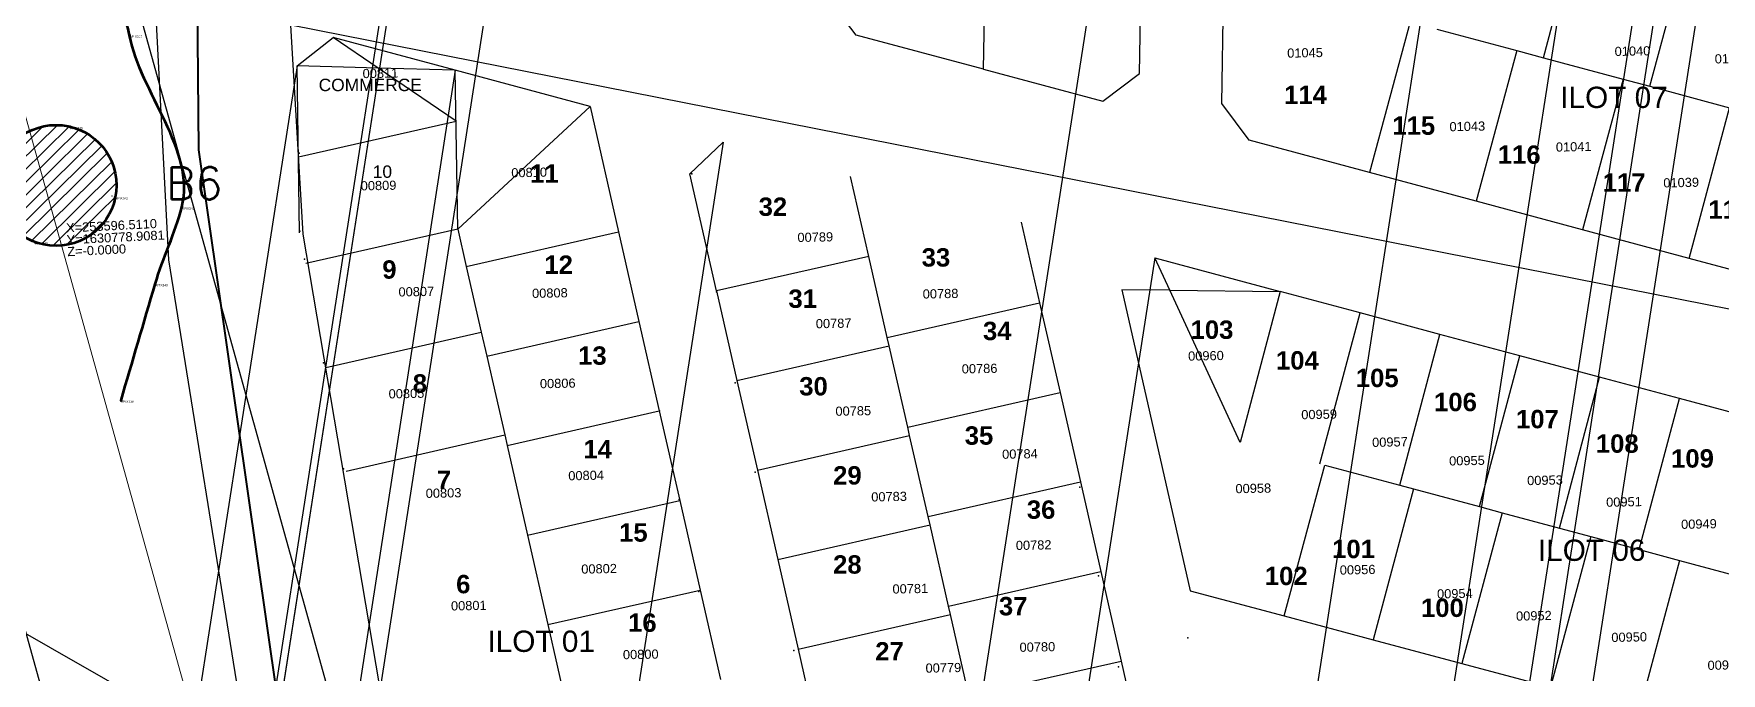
# Model space of a CAD drawing. Header units: metres. Extents: x 0 to 1324930, y 0 to 1631912.
# Drawn here: x 253593 to 253776.7, y 1630729.9 to 1630799.6 of the extents above; entities that cross this region are included whole.
import ezdxf
from ezdxf.enums import TextEntityAlignment as Align

# ---------------------------------------------------------------- set-up
doc = ezdxf.new("R2010")
doc.units = ezdxf.units.M
doc.header["$MEASUREMENT"] = 0
for name, color, linetype in [('A_revoir_geometrie_aberrante', 7, 'Continuous'), ('A_revoir_niveau_0', 7, 'Continuous'), ('limites_parcelles', 7, 'Continuous'), ('limites_sections', 7, 'Continuous'), ('limites_tf', 7, 'Continuous'), ('numero_lot', 7, 'Continuous'), ('numero_parcelle', 7, 'Continuous'), ('toponymie', 7, 'Continuous')]:
    doc.layers.add(name, color=color, linetype=linetype)
for name, color, linetype, lineweight in [('LESTF', 1, 'Continuous', 0), ('LimiteTF', 4, 'Continuous', 13), ('TopoAlt', 3, 'Continuous', 0), ('TopoMat', 4, 'Continuous', 0), ('Voirie', 252, 'Continuous', 0)]:
    doc.layers.add(name, color=color, linetype=linetype, lineweight=lineweight)
doc.layers.add('Lignes HT Vectorisées', color=6, linetype='Continuous', lineweight=0, true_color=0xff00ff)
doc.styles.add('Arial5', font='arial.ttf', dxfattribs={"height": 1.352976})
doc.styles.add('Arial9', font='arial.ttf', dxfattribs={"height": 2.319387})
doc.styles.get("Standard").update_dxf_attribs({"font": 'txt.shx'})
doc.styles.add('Style-Arial', font='arial.ttf')
doc.styles.add('style1', font='')
doc.styles.get('style1').set_extended_font_data('Times New Roman', bold=True)

# ---------------------------------------------------------------- blocks, each defined once
blk = doc.blocks.new('TCPOINT_108')
at = {"color": 0}
blk.add_point((0, 0), dxfattribs=at)
at = {"layer": 'TopoAlt'}
blk.add_attdef('ALT', text='', height=0.00762, dxfattribs=at).set_placement((0.00254, -0.00254), align=Align.TOP_LEFT)
at = {"layer": 'TopoMat'}
blk.add_attdef('MAT', (0.00254, 0.00254), '', height=0.01524, dxfattribs=at)
blk = doc.blocks.new('*U84')
at = {"layer": 'LimiteTF', "color": 5, "linetype": 'Continuous', "lineweight": 30}
for p, q in [((-179.264134, -34.665031), (-180.614134, -11.925031)), ((-15.864134, -44.465031), (-180.614134, -11.925031)), ((-170.544134, -86.095031), (-179.264134, -34.665031))]:
    blk.add_line(p, q, dxfattribs=at)

msp = doc.modelspace()

# ---------------------------------------------------------------- hatches: boundary and pattern name
at = {"layer": 'voirie', "linetype": 'Continuous', "lineweight": 0}
h = msp.add_hatch(dxfattribs=at)
h.set_pattern_fill('HATCH', style=0, pattern_type=2)
h.set_pattern_definition([(44.628, (253594.2071, 1630782.6265), (-0.7025, 0.71168), [])])
edge = h.paths.add_edge_path()
edge.add_arc((253595.44658, 1630783.03451), 6.58165, 0, 360)

# ---------------------------------------------------------------- linework, layer by layer
at = {"layer": 'A_revoir_geometrie_aberrante'}
for p in [(253647.66593, 1630910.42849), (253724.3939, 1630908.56345), (253783.36023, 1630905.73622), (253647.23549, 1630902.43798), (253647.23549, 1630902.43792), (253774.25578, 1630899.93366), (253782.48128, 1630855.73806), (253747.95549, 1630826.37614), (253645.88863, 1630825.83787), (253772.91621, 1630823.75877), (253621.68215, 1630796.06037), (253638.91281, 1630795.57216), (253668.05397, 1630787.75301), (253715.06164, 1630775.13962)]:
    msp.add_line(p, (0, 0), dxfattribs=at)
at = {"layer": 'A_revoir_niveau_0', "color": 2, "linetype": 'Continuous', "lineweight": 13}
msp.add_open_spline([(253602.48285, 1630759.58658, 22.11556), (253603.72347, 1630763.81511, 22.11556), (253604.96409, 1630768.04363, 22.11556), (253606.20471, 1630772.27216, 22.11556), (253607.03445, 1630775.10025, 22.11556), (253608.38312, 1630777.83342, 22.11556), (253609.09735, 1630780.62752, 22.11556), (253610.6784, 1630786.81275, 22.11556), (253604.57375, 1630793.11014, 22.11556), (253603.41917, 1630799.35895, 22.11556), (253603.0722, 1630801.23679, 22.11556), (253601.758, 1630803.37483, 22.11556), (253603.39735, 1630805.24089, 22.11556), (253604.84131, 1630806.88454, 22.11556), (253606.58727, 1630807.35092, 22.11556), (253608.27535, 1630806.98646, 22.11556), (253611.03752, 1630806.39012, 22.11556), (253613.7997, 1630805.79377, 22.11556), (253616.56187, 1630805.19743, 22.11556)], degree=3, knots=[0, 0, 0, 0, 0.216103613, 0.216103613, 0.216103613, 0.360636753, 0.360636753, 0.360636753, 0.680586417, 0.680586417, 0.680586417, 0.776735496, 0.776735496, 0.776735496, 0.86142463, 0.86142463, 0.86142463, 1, 1, 1, 1], dxfattribs=at)
at = {"layer": 'LESTF', "ltscale": 39.37}
msp.add_point((253601.55026, 1630781.89924), dxfattribs=at)
at = {"layer": 'Lignes HT Vectorisées', "color": 5, "flags": 128}
msp.add_lwpolyline([(253756.66915, 1629670.28747), (253861.6214, 1629827.96483), (253775.88294, 1630131.98512), (253683.84738, 1630461.07475), (253586.37462, 1630811.1062), (253617.63126, 1631056.92065), (253648.5016, 1631303.4799), (253822.38623, 1631416.29853), (253967.16361, 1631512.85749)], dxfattribs=at)
at = {"layer": 'limites_parcelles'}
for p, q in [((253757.36358, 1630796.94932), (253761.7811, 1630813.36681)), ((253601.63646, 1630812.21548), (253698.29535, 1630465.10671)), ((253696.40235, 1630795.68969), (253696.65727, 1630810.18914)), ((253713.39852, 1630795.21155), (253713.65659, 1630809.89028)), ((253768.95283, 1630793.83098), (253773.37027, 1630810.24842)), ((253722.34367, 1630791.95162), (253722.59603, 1630806.30432)), ((253682.54207, 1630799.40671), (253679.53328, 1630803.40107)), ((253742.87081, 1630800.84893), (253738.45284, 1630784.43081)), ((253621.68215, 1630796.06037), (253625.62606, 1630799.13464)), ((253630.51391, 1630795.81013), (253625.62606, 1630799.13464)), ((253638.91282, 1630795.57216), (253625.62606, 1630799.13464)), ((253696.40235, 1630795.68969), (253682.54207, 1630799.40671)), ((253745.77448, 1630800.06763), (253754.46003, 1630797.73059)), ((253754.46003, 1630797.73059), (253750.04202, 1630781.31232)), ((253754.46003, 1630797.73059), (253757.36358, 1630796.94932)), ((253757.36357, 1630796.94927), (253757.36358, 1630796.94932)), ((253757.36358, 1630796.94932), (253766.0492, 1630794.61226)), ((253630.51391, 1630795.81013), (253621.68215, 1630796.06037)), ((253638.99794, 1630790.03966), (253630.51391, 1630795.81013)), ((253638.91282, 1630795.57216), (253630.51391, 1630795.81013)), ((253639.17895, 1630778.28633), (253638.91282, 1630795.57216)), ((253653.57662, 1630791.63762), (253638.91282, 1630795.57216)), ((253696.40235, 1630795.68966), (253696.40235, 1630795.68969)), ((253696.40235, 1630795.68969), (253709.40443, 1630792.20282)), ((253709.40443, 1630792.20282), (253713.39852, 1630795.21155)), ((253766.0492, 1630794.61226), (253761.63115, 1630778.19383)), ((253766.0492, 1630794.61227), (253766.0492, 1630794.61226)), ((253766.0492, 1630794.61226), (253768.95283, 1630793.83098)), ((253768.95283, 1630793.83098), (253777.63842, 1630791.49392)), ((253639.17895, 1630778.28633), (253653.57662, 1630791.63762)), ((253653.57662, 1630791.63762), (253656.68365, 1630777.98258)), ((253725.35053, 1630787.95647), (253722.34367, 1630791.95162)), ((253773.2203, 1630775.07535), (253777.63842, 1630791.49392)), ((253621.83482, 1630786.13564), (253638.99794, 1630790.03966)), ((253664.45099, 1630784.28545), (253668.05397, 1630787.75301)), ((253738.45284, 1630784.43081), (253725.35053, 1630787.95647)), ((253667.35297, 1630771.54064), (253664.45099, 1630784.28545)), ((253683.93101, 1630775.31376), (253681.94743, 1630784.02517)), ((253750.04202, 1630781.31232), (253738.45284, 1630784.43081)), ((253761.63115, 1630778.19383), (253750.04202, 1630781.31232)), ((253639.17895, 1630778.28633), (253622.61991, 1630774.5168)), ((253639.17895, 1630778.28633), (253640.1072, 1630774.20979)), ((253700.51925, 1630779.04192), (253702.52105, 1630770.2505)), ((253773.2203, 1630775.07535), (253761.63115, 1630778.19383)), ((253640.1072, 1630774.20979), (253656.68365, 1630777.98258)), ((253656.68365, 1630777.98258), (253658.90257, 1630768.23072)), ((253683.93101, 1630775.31376), (253667.35297, 1630771.54064)), ((253685.94304, 1630766.47739), (253683.93101, 1630775.31376)), ((253716.68992, 1630771.61418), (253715.06164, 1630775.13962)), ((253715.06164, 1630775.13962), (253728.69648, 1630771.48156)), ((253784.80948, 1630771.95685), (253773.2203, 1630775.07535)), ((253640.1072, 1630774.20979), (253641.73265, 1630767.07138)), ((253667.35297, 1630771.54064), (253669.57341, 1630761.78901)), ((253716.68992, 1630771.61418), (253711.45871, 1630771.67196)), ((253711.45871, 1630771.67196), (253718.92055, 1630738.89799)), ((253724.34037, 1630755.05001), (253716.68992, 1630771.61418)), ((253716.68992, 1630771.61418), (253728.69648, 1630771.48156)), ((253728.70835, 1630771.47837), (253724.34037, 1630755.05001)), ((253728.70835, 1630771.47837), (253728.69648, 1630771.48156)), ((253728.69648, 1630771.48156), (253728.70916, 1630771.48142)), ((253728.70916, 1630771.48142), (253728.70835, 1630771.47837)), ((253737.40196, 1630769.14598), (253728.70835, 1630771.47837)), ((253685.94304, 1630766.47739), (253702.52105, 1630770.2505)), ((253702.52105, 1630770.2505), (253704.74146, 1630760.49902)), ((253733.03366, 1630752.71478), (253737.40196, 1630769.14598)), ((253737.40196, 1630769.14598), (253737.40197, 1630769.146)), ((253746.0956, 1630766.81359), (253737.40196, 1630769.14598)), ((253642.32766, 1630764.45828), (253658.90257, 1630768.23072)), ((253658.90257, 1630768.23072), (253661.1215, 1630758.4788)), ((253624.82649, 1630763.2235), (253641.73265, 1630767.07138)), ((253641.73265, 1630767.07138), (253642.32766, 1630764.45828)), ((253669.57341, 1630761.78901), (253686.15144, 1630765.56215)), ((253686.15144, 1630765.56215), (253685.94304, 1630766.47739)), ((253688.16345, 1630756.7259), (253686.15144, 1630765.56215)), ((253741.72882, 1630750.38983), (253746.0956, 1630766.81359)), ((253754.78917, 1630764.48121), (253746.0956, 1630766.81359)), ((253642.32766, 1630764.45828), (253644.2862, 1630755.85706)), ((253750.42123, 1630748.05302), (253754.78917, 1630764.48121)), ((253754.78917, 1630764.48121), (253754.78917, 1630764.48122)), ((253763.48281, 1630762.14881), (253754.78917, 1630764.48121)), ((253669.57341, 1630761.78901), (253669.57341, 1630761.78901)), ((253669.57341, 1630761.78901), (253671.79384, 1630752.03745)), ((253759.11367, 1630745.71619), (253763.48281, 1630762.14881)), ((253772.17644, 1630759.81642), (253763.48281, 1630762.14881)), ((253688.16345, 1630756.7259), (253704.74146, 1630760.49902)), ((253704.74146, 1630760.49902), (253706.96189, 1630750.74746)), ((253767.80611, 1630743.37936), (253772.17644, 1630759.81642)), ((253772.17644, 1630759.81642), (253772.17644, 1630759.81643)), ((253789.5637, 1630755.15163), (253772.17644, 1630759.81642)), ((253644.54814, 1630754.70671), (253661.1215, 1630758.4788)), ((253661.1215, 1630758.4788), (253663.3404, 1630748.72697)), ((253688.37187, 1630755.81059), (253688.16345, 1630756.7259)), ((253627.03308, 1630751.93026), (253644.2862, 1630755.85706)), ((253644.2862, 1630755.85706), (253644.54814, 1630754.70671)), ((253644.54814, 1630754.70671), (253646.7686, 1630744.95524)), ((253671.79384, 1630752.03745), (253688.37187, 1630755.81059)), ((253688.37187, 1630755.81059), (253688.37191, 1630755.8106)), ((253690.38388, 1630746.97434), (253688.37187, 1630755.81059)), ((253729.15664, 1630736.15176), (253733.56513, 1630752.58452)), ((253733.56513, 1630752.58452), (253741.72882, 1630750.38983)), ((253671.79384, 1630752.03745), (253674.01428, 1630742.28584)), ((253690.38388, 1630746.97434), (253706.96189, 1630750.74746)), ((253706.96189, 1630750.74746), (253709.18232, 1630740.99589)), ((253646.7686, 1630744.95524), (253663.3404, 1630748.72697)), ((253663.3404, 1630748.72697), (253665.55933, 1630738.97506)), ((253743.22336, 1630749.98805), (253738.8161, 1630733.56024)), ((253741.72882, 1630750.38983), (253743.22336, 1630749.98805)), ((253743.22336, 1630749.98805), (253750.42123, 1630748.05302)), ((253690.5923, 1630746.05899), (253690.38388, 1630746.97434)), ((253752.88177, 1630747.39154), (253748.47615, 1630730.96855)), ((253750.42123, 1630748.05302), (253752.88177, 1630747.39154)), ((253752.88177, 1630747.39154), (253759.11367, 1630745.71619)), ((253674.01428, 1630742.28584), (253690.5923, 1630746.05899)), ((253692.60443, 1630737.22219), (253690.5923, 1630746.05899)), ((253759.11367, 1630745.71619), (253762.53997, 1630744.79508)), ((253646.7686, 1630744.95524), (253648.98908, 1630735.20368)), ((253762.53997, 1630744.79508), (253758.13512, 1630728.37716)), ((253762.53997, 1630744.79508), (253767.80611, 1630743.37936)), ((253767.80611, 1630743.37936), (253772.19823, 1630742.19861)), ((253674.01426, 1630742.28584), (253674.01428, 1630742.28584)), ((253674.01428, 1630742.28584), (253676.2347, 1630732.53428)), ((253772.19823, 1630742.19861), (253767.79468, 1630725.78561)), ((253772.19823, 1630742.19861), (253781.85643, 1630739.60215)), ((253692.60443, 1630737.22219), (253709.18232, 1630740.99589)), ((253709.18232, 1630740.99589), (253709.18233, 1630740.99589)), ((253709.18232, 1630740.99589), (253711.40273, 1630731.24441)), ((253599.86804, 1630706.73481), (253590.99377, 1630738.60294)), ((253648.98908, 1630735.20368), (253665.55933, 1630738.97506)), ((253665.55933, 1630738.97506), (253667.77825, 1630729.22317)), ((253718.92055, 1630738.89799), (253729.15664, 1630736.15176)), ((253676.2347, 1630732.53428), (253692.81273, 1630736.30742)), ((253692.81273, 1630736.30742), (253692.60443, 1630737.22219)), ((253694.82483, 1630727.47077), (253692.81273, 1630736.30742)), ((253729.15664, 1630736.15176), (253738.8161, 1630733.56024)), ((253648.98908, 1630735.20368), (253651.20956, 1630725.45214)), ((253676.2347, 1630732.53428), (253676.2347, 1630732.53428)), ((253676.2347, 1630732.53428), (253682.89599, 1630703.27954)), ((253738.8161, 1630733.56024), (253748.47615, 1630730.96855)), ((253694.82483, 1630727.47077), (253711.40273, 1630731.24441)), ((253711.40273, 1630731.24441), (253713.62316, 1630721.49282)), ((253748.47615, 1630730.96855), (253758.13512, 1630728.37716))]:
    msp.add_line(p, q, dxfattribs=at)
at = {"layer": 'limites_sections', "color": 112, "linetype": 'Continuous', "lineweight": 40, "flags": 128}
msp.add_lwpolyline([(254450.84006, 1630759.17525), (254395.3871, 1630569.1026), (254353.2541, 1630409.5098), (254348.49226, 1630392.38815), (254237.72828, 1630442.84484), (254040.03808, 1630496.89822), (253942.17203, 1630521.14592), (253859.1482, 1630539.48477), (253853.18689, 1630453.72681), (253808.24301, 1630442.91488), (253793.1789, 1630438.29059), (253774.7544, 1630423.15502), (253711.13409, 1630399.98221), (253678.01584, 1630518.05282), (253627.84835, 1630688.3893), (253621.62441, 1630712.82884), (253610.97515, 1630786.91817), (253609.69659, 1630931.39724), (253737.56631, 1630938.28485), (253928.21617, 1630961.4925), (253976.91465, 1630881.7928), (254242.09831, 1630809.46707), (254450.84006, 1630759.17525)], close=True, dxfattribs=at)
at = {"layer": 'limites_tf', "color": 5, "linetype": 'Continuous', "lineweight": 30}
for p, q in [((253603.52486, 1630855.00838), (253607.69987, 1630774.92811)), ((253621.96178, 1630777.88578), (253621.68215, 1630796.06037)), ((253607.69987, 1630774.92811), (253616.47842, 1630720.32709)), ((253616.47842, 1630720.32709), (253581.53346, 1630740.28542))]:
    msp.add_line(p, q, dxfattribs=at)
at = {"layer": 'voirie', "color": 7, "linetype": 'Continuous', "lineweight": 80}
msp.add_circle((253595.44658, 1630783.03451), 6.58165, dxfattribs=at)
msp.add_open_spline([(253602.51824, 1630759.61669), (253603.75872, 1630763.84472), (253604.99919, 1630768.07276), (253606.23967, 1630772.3008), (253607.06932, 1630775.12856), (253608.41783, 1630777.86142), (253609.13197, 1630780.65519), (253610.71285, 1630786.8397), (253604.6089, 1630793.13637), (253603.45446, 1630799.38445), (253603.10753, 1630801.26208), (253601.79348, 1630803.39987), (253603.43264, 1630805.26572), (253604.87643, 1630806.90917), (253606.62219, 1630807.3755), (253608.31007, 1630807.01109), (253611.07193, 1630806.41481), (253613.83378, 1630805.81853), (253616.59563, 1630805.22225)], degree=3, knots=[0, 0, 0, 0, 0.216103613, 0.216103613, 0.216103613, 0.360636753, 0.360636753, 0.360636753, 0.680586417, 0.680586417, 0.680586417, 0.776735496, 0.776735496, 0.776735496, 0.86142463, 0.86142463, 0.86142463, 1, 1, 1, 1], dxfattribs=at)
for p in [(253603.45445, 1630799.38445), (253596.97856, 1630789.41028), (253601.898, 1630781.76018), (253609.13197, 1630780.65519), (253593.17188, 1630776.84273), (253606.23967, 1630772.3008), (253602.51824, 1630759.61669)]:
    msp.add_point(p, dxfattribs=at)

# ---------------------------------------------------------------- block references
at = {"layer": 'limites_tf', "color": 5, "linetype": 'Continuous', "lineweight": 30}
msp.add_blockref('*U84', (253801.60151, 1630812.40108), dxfattribs=at)
at = {"layer": 'toponymie', "lineweight": 30, "xscale": 39.374638, "yscale": 39.374638, "zscale": 39.374638}
for p in [(253621.90715, 1630786.53255), (253664.6301, 1630784.32129), (253674.03719, 1630780.14081), (253621.96816, 1630778.05757), (253622.49822, 1630774.99121), (253667.32841, 1630771.4408), (253624.55946, 1630763.72591), (253669.36765, 1630761.54966), (253661.1237, 1630758.4793), (253626.73471, 1630752.16857), (253671.55991, 1630751.80553), (253663.28095, 1630748.81718), (253706.893, 1630750.16134), (253708.93923, 1630740.50622), (253665.42519, 1630738.79702), (253675.75739, 1630732.39228), (253718.67036, 1630733.76344), (253711.10648, 1630730.61607)]:
    msp.add_blockref('TCPOINT_108', p, dxfattribs=at)
at = {"layer": 'toponymie', "xscale": 39.374638, "yscale": 39.374638, "zscale": 39.374638}
msp.add_blockref('TCPOINT_108', (253664.6571, 1630784.31529, 16.85295), dxfattribs=at)

# ---------------------------------------------------------------- texts
at = {"layer": 'LESTF'}
msp.add_text('B6', height=3.501463, rotation=0.209829, dxfattribs=at).set_placement((253607.41844, 1630781.50363))
at = {"layer": 'numero_lot', "color": 7, "linetype": 'Continuous', "lineweight": 0, "style": 'Arial5'}
for s, p in [('COMMERCE', (253624.03374, 1630792.89776)), ('10', (253629.92334, 1630783.45373))]:
    msp.add_text(s, height=1.353132, dxfattribs=at).set_placement(p, align=Align.BOTTOM_LEFT)
at = {"layer": 'numero_lot', "color": 5, "linetype": 'ByBlock', "style": 'Arial9'}
for s, p in [('ILOT 07', (253759.19923, 1630790.77276)), ('ILOT 06', (253756.76627, 1630741.45162)), ('ILOT 01', (253642.40733, 1630731.53812))]:
    msp.add_text(s, height=2.319656, dxfattribs=at).set_placement(p, align=Align.BOTTOM_LEFT)
at = {"layer": 'numero_lot', "color": 7, "linetype": 'Continuous', "lineweight": 0, "char_height": 2, "attachment_point": 7, "line_spacing_factor": 0.72, "style": 'style1'}
for s, insert in [('\\fArial|b1|i0|c00|p39;114', (253729.14259, 1630791.91352)), ('\\fArial|b1|i0|c00|p39;115', (253740.92306, 1630788.52104)), ('\\fArial|b1|i0|c00|p39;116', (253752.39772, 1630785.3618)), ('\\fArial|b1|i0|c00|p39;11', (253647.05066, 1630783.3305)), ('\\fArial|b1|i0|c00|p39;117', (253763.83184, 1630782.35175)), ('\\fArial|b1|i0|c00|p39;32', (253671.93195, 1630779.68859)), ('\\fArial|b1|i0|c00|p39;118', (253775.31871, 1630779.38247)), ('\\fArial|b1|i0|c00|p39;9', (253630.9598, 1630772.85181)), ('\\fArial|b1|i0|c00|p39;12', (253648.60314, 1630773.4065)), ('\\fArial|b1|i0|c00|p39;33', (253689.68047, 1630774.16916)), ('\\fArial|b1|i0|c00|p39;31', (253675.17617, 1630769.67279)), ('\\fArial|b1|i0|c00|p39;34', (253696.35547, 1630766.15804)), ('\\fArial|b1|i0|c00|p39;103', (253718.95498, 1630766.29428)), ('\\fArial|b1|i0|c00|p39;13', (253652.28338, 1630763.47493)), ('\\fArial|b1|i0|c00|p39;104', (253728.25225, 1630762.9582)), ('\\fArial|b1|i0|c00|p39;8', (253634.28099, 1630760.44107)), ('\\fArial|b1|i0|c00|p39;30', (253676.35144, 1630760.13232)), ('\\fArial|b1|i0|c00|p39;105', (253736.94574, 1630761.04514)), ('\\fArial|b1|i0|c00|p39;106', (253745.46485, 1630758.42399)), ('\\fArial|b1|i0|c00|p39;107', (253754.38538, 1630756.56214)), ('\\fArial|b1|i0|c00|p39;35', (253694.37025, 1630754.76805)), ('\\fArial|b1|i0|c00|p39;14', (253652.85763, 1630753.31726)), ('\\fArial|b1|i0|c00|p39;108', (253763.07858, 1630753.89209)), ('\\fArial|b1|i0|c00|p39;109', (253771.2652, 1630752.27655)), ('\\fArial|b1|i0|c00|p39;29', (253680.04303, 1630750.4335)), ('\\fArial|b1|i0|c00|p39;7', (253636.90297, 1630749.98663)), ('\\fArial|b1|i0|c00|p39;36', (253701.13098, 1630746.70211)), ('\\fArial|b1|i0|c00|p39;15', (253656.74224, 1630744.21177)), ('\\fArial|b1|i0|c00|p39;101', (253734.36868, 1630742.41677)), ('\\fArial|b1|i0|c00|p39;28', (253680.03793, 1630740.73084)), ('\\fArial|b1|i0|c00|p39;102', (253727.03962, 1630739.47872)), ('\\fArial|b1|i0|c00|p39;6', (253639.00056, 1630738.59113)), ('\\fArial|b1|i0|c00|p39;37', (253698.08763, 1630736.1874)), ('\\fArial|b1|i0|c00|p39;100', (253744.04119, 1630736.01506)), ('\\fArial|b1|i0|c00|p39;16', (253657.72157, 1630734.39398)), ('\\fArial|b1|i0|c00|p39;27', (253684.62721, 1630731.29975))]:
    msp.add_mtext(s, dxfattribs=dict(at, insert=insert))
at = {"layer": 'numero_parcelle', "color": 5, "lineweight": 0, "style": 'Style-Arial'}
for s, p in [('01045', (253729.46261, 1630797.9438)), ('01040', (253765.11194, 1630798.12851)), ('01038', (253776.00731, 1630797.31502)), ('00811', (253628.81036, 1630795.71631)), ('01043', (253747.13221, 1630789.92905)), ('01041', (253758.71178, 1630787.71032)), ('00810', (253644.99568, 1630784.91487)), ('01039', (253770.4135, 1630783.81263)), ('00809', (253628.602, 1630783.48838)), ('00789', (253676.14853, 1630777.86927)), ('00807', (253632.71511, 1630771.93447)), ('00808', (253647.25459, 1630771.78172)), ('00788', (253689.78601, 1630771.71086)), ('00787', (253678.14712, 1630768.47584)), ('00786', (253694.03466, 1630763.55278)), ('00960', (253718.67695, 1630764.94807)), ('00806', (253648.10996, 1630761.94068)), ('00805', (253631.63975, 1630760.83474)), ('00785', (253680.28404, 1630758.94107)), ('00959', (253730.99693, 1630758.56695)), ('00784', (253698.4283, 1630754.25695)), ('00957', (253738.70716, 1630755.55373)), ('00955', (253747.09137, 1630753.52929)), ('00804', (253651.20049, 1630751.91629)), ('00958', (253723.83398, 1630750.50946)), ('00953', (253755.58501, 1630751.39304)), ('00803', (253635.68053, 1630750.00101)), ('00783', (253684.18082, 1630749.6105)), ('00951', (253764.18691, 1630749.03436)), ('00949', (253772.34588, 1630746.62501)), ('00782', (253699.92193, 1630744.32926)), ('00802', (253652.6117, 1630741.74966)), ('00956', (253735.18783, 1630741.64887)), ('00781', (253686.49518, 1630739.58284)), ('00801', (253638.428, 1630737.74202)), ('00954', (253745.77796, 1630739.048)), ('00952', (253754.37927, 1630736.63401)), ('00950', (253764.75113, 1630734.31205)), ('00800', (253657.14776, 1630732.4295)), ('00780', (253700.32472, 1630733.23684)), ('00779', (253690.09415, 1630730.96624)), ('00948', (253775.22602, 1630731.2698))]:
    msp.add_text(s, height=1, rotation=1.13223, dxfattribs=at).set_placement(p, align=Align.TOP_LEFT)
at = {"layer": 'toponymie', "color": 1, "linetype": 'Continuous', "lineweight": 13, "insert": (253596.51096, 1630778.90814), "char_height": 1, "attachment_point": 1, "rotation": 2.8381049, "line_spacing_factor": 0.776524, "style": 'Style-Arial'}
msp.add_mtext('X=253596.5110^JY=1630778.9081^JZ=-0.0000', dxfattribs=at)
at = {"layer": 'voirie', "color": 7, "linetype": 'Continuous', "lineweight": 80, "style": 'Style-Arial'}
for s, p in [('APIX317', (253603.45445, 1630799.38445)), ('APIX345', (253596.97856, 1630789.41028)), ('APIX342', (253601.898, 1630781.76018)), ('APIX341', (253609.13197, 1630780.65519)), ('APIX343', (253593.17188, 1630776.84273)), ('APIX340', (253606.23967, 1630772.3008)), ('APIX339', (253602.51824, 1630759.61669))]:
    msp.add_text(s, height=0.25, rotation=359.628, dxfattribs=at).set_placement(p, align=Align.TOP_LEFT)

doc.saveas('drawing.dxf')
